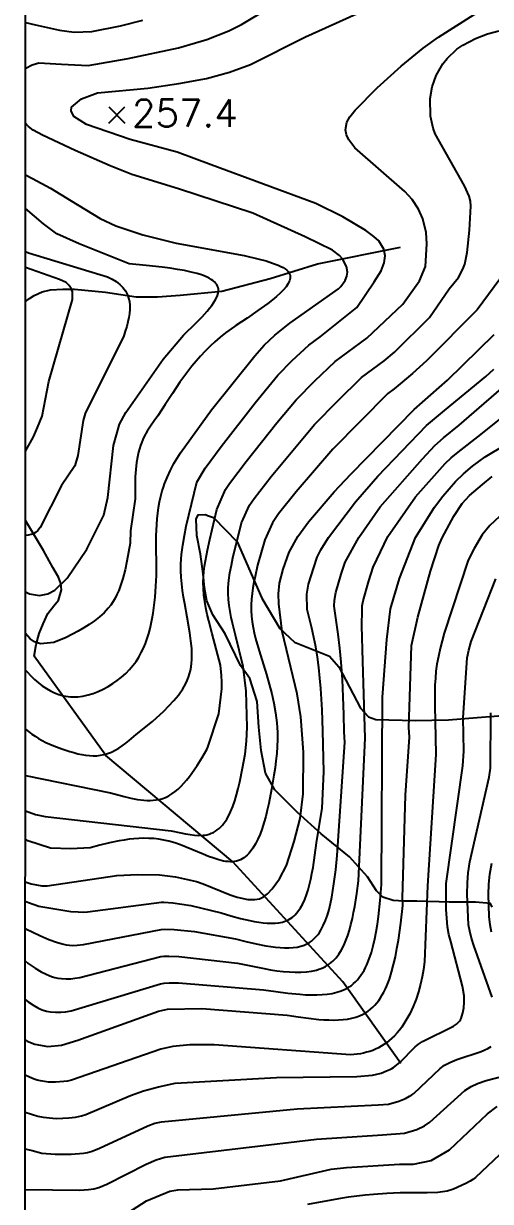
# Model space of a CAD drawing. Extents: x 197794 to 200030, y 561152 to 563931.
# Drawn here: x 197793.8 to 197947, y 563226.1 to 563612.7 of the extents above; entities that cross this region are included whole.
import ezdxf

# ---------------------------------------------------------------- set-up
doc = ezdxf.new("R2010")
doc.units = 0
for name, color, linetype in [('E0022112', 5, 'CONTINUOUS'), ('F0017111', 30, 'CONTINUOUS'), ('F0017114', 7, 'CONTINUOUS'), ('F0027132', 7, 'CONTINUOUS'), ('F0027217', 7, 'CONTINUOUS'), ('G0037213', 32, 'CONTINUOUS'), ('H0017334', 7, 'CONTINUOUS')]:
    doc.layers.add(name, color=color, linetype=linetype)
doc.styles.add('NGSW', font='romans.shx', dxfattribs={"bigfont": 'ngsw.shx'})

# ---------------------------------------------------------------- blocks, each defined once
blk = doc.blocks.new('F0027217')
at = {"layer": 'F0027217'}
for p, q in [((-2.652, 2.652), (2.652, -2.652)), ((-2.652, -2.652), (2.652, 2.652))]:
    blk.add_line(p, q, dxfattribs=at)

msp = doc.modelspace()

# ---------------------------------------------------------------- linework, layer by layer
at = {"layer": 'E0022112', "flags": 128}
for points in [[(197794.422, 563521.436), (197795.747, 563522.492), (197797.309, 563523.475), (197799.911, 563524.668), (197802.649, 563525.308), (197806.667, 563525.493), (197810.49, 563525.529), (197820.66, 563524.511), (197830.764, 563522.977), (197837.745, 563523.01), (197845.137, 563523.574), (197858.88, 563524.836), (197874.737, 563529.027), (197890.285, 563533.79), (197917.459, 563539.335)], [(197917.659, 563271.407), (197898.565, 563298.145), (197862.473, 563337.615), (197820.793, 563372.467), (197797.256, 563405.052), (197797.962, 563408.859), (197798.96, 563412.467), (197800.175, 563415.663), (197801.734, 563419.063), (197803.75, 563421.595), (197805.237, 563423.453), (197806.189, 563426.799), (197806.022, 563428.938), (197805.233, 563430.958), (197803.38, 563434.187), (197800.387, 563439.757), (197794.403, 563449.576)]]:
    msp.add_lwpolyline(points, dxfattribs=at)
at = {"layer": 'F0017111'}
for points, elevation in [([(197794.384, 563381.178), (197794.435, 563381.128), (197795.422, 563380.289), (197796.467, 563379.503), (197797.561, 563378.762), (197798.696, 563378.058), (197801.057, 563376.735), (197803.724, 563375.673), (197806.379, 563374.669), (197809.01, 563373.78), (197810.313, 563373.397), (197811.605, 563373.064), (197812.885, 563372.788), (197814.152, 563372.577), (197815.404, 563372.438), (197816.639, 563372.378), (197817.856, 563372.404), (197819.053, 563372.523), (197820.23, 563372.743), (197821.384, 563373.071), (197822.617, 563373.556), (197823.826, 563374.161), (197825.013, 563374.869), (197826.182, 563375.662), (197827.337, 563376.524), (197828.481, 563377.438), (197830.751, 563379.35), (197836.144, 563383.579), (197839.786, 563386.984), (197841.519, 563388.716), (197843.149, 563390.483), (197844.64, 563392.299), (197845.323, 563393.228), (197845.957, 563394.173), (197846.54, 563395.136), (197847.066, 563396.119), (197847.532, 563397.122), (197847.932, 563398.148), (197848.281, 563399.256), (197848.557, 563400.388), (197848.766, 563401.544), (197848.912, 563402.721), (197849, 563403.918), (197849.034, 563405.133), (197849.021, 563406.364), (197848.964, 563407.611), (197848.738, 563410.142), (197848.397, 563412.713), (197847.52, 563417.921), (197846.686, 563422.268), (197846.307, 563424.441), (197845.975, 563426.614), (197845.706, 563428.786), (197845.514, 563430.957), (197845.415, 563433.127), (197845.426, 563435.296), (197845.507, 563436.859), (197845.645, 563438.422), (197846.058, 563441.546), (197846.601, 563444.669), (197847.208, 563447.791), (197850.7, 563462.2), (197853.34, 563466.76), (197858.62, 563473.88), (197869.77, 563488.2), (197877.23, 563497.3), (197881.95, 563502.14), (197887.41, 563507.12), (197891.1, 563509.83), (197903.12, 563519.52), (197908.85, 563527.92), (197911.19, 563531.59), (197912.19, 563534.14), (197912.46, 563536.43), (197911.98, 563538.63), (197910.35, 563541.34), (197908.76, 563542.84), (197906.14, 563544.8), (197898.55, 563549.31), (197889.72, 563553.69), (197855.401, 563566.389), (197844.206, 563570.534), (197828.803, 563574.639), (197814.474, 563579.529), (197810.343, 563582.188), (197809.393, 563584.034), (197809.508, 563585.262), (197812.801, 563588.014), (197818.06, 563589.974), (197834.612, 563591.53), (197844.7, 563593.006), (197853.782, 563594.679), (197861.413, 563596.701), (197868.226, 563599.283), (197886.346, 563608.406), (197892.86, 563611.334), (197921.216, 563624.249)], 255), ([(197794.38, 563365.918), (197822.306, 563360.168), (197826.806, 563358.957), (197829.02, 563358.444), (197831.194, 563358.042), (197833.311, 563357.788), (197834.345, 563357.728), (197835.359, 563357.718), (197836.353, 563357.764), (197837.324, 563357.871), (197838.271, 563358.041), (197839.191, 563358.281), (197840.339, 563358.698), (197841.443, 563359.229), (197842.506, 563359.869), (197843.532, 563360.608), (197844.524, 563361.439), (197845.483, 563362.355), (197846.414, 563363.348), (197847.318, 563364.41), (197848.199, 563365.533), (197849.06, 563366.711), (197850.733, 563369.196), (197852.36, 563371.804), (197853.964, 563374.474), (197854.319, 563375.245), (197857.828, 563386.132), (197858.843, 563394.344), (197858.84, 563396.555), (197858.764, 563398.763), (197858.434, 563402.148), (197855.64, 563412.375), (197854.566, 563416.626), (197854.074, 563418.752), (197853.634, 563420.878), (197853.266, 563423.004), (197852.987, 563425.131), (197852.814, 563427.259), (197852.765, 563429.388), (197852.827, 563431.134), (197852.972, 563432.881), (197853.189, 563434.628), (197853.466, 563436.375), (197854.151, 563439.871), (197854.931, 563443.367), (197857.25, 563453.25), (197860.02, 563459.79), (197861.38, 563461.77), (197866.85, 563468.94), (197876.96, 563481.64), (197883.23, 563489.19), (197889.37, 563495.46), (197896.05, 563501.84), (197906.48, 563509.46), (197918.23, 563520.62), (197923.72, 563528.31), (197925.67, 563532.96), (197926.16, 563540.46), (197925.96, 563544.14), (197924.86, 563548.64), (197923.45, 563551.77), (197921.34, 563554.95), (197918.95, 563557.54), (197902.53, 563571.96), (197900.58, 563574.5), (197899.74, 563576.14), (197899.41, 563577.79), (197899.89, 563580.31), (197900.82, 563582.05), (197902.62, 563584.31), (197909.85, 563591.62), (197917.67, 563598.77), (197924.92, 563604.68), (197929.98, 563608.25), (197942.83, 563616.47)], 260), ([(197794.377, 563354.335), (197797.667, 563353.065), (197800.838, 563352.431), (197842.233, 563347.788), (197845.39, 563347.056), (197846.94, 563346.74), (197848.457, 563346.484), (197849.929, 563346.31), (197851.344, 563346.236), (197852.693, 563346.283), (197853.338, 563346.358), (197853.963, 563346.472), (197854.705, 563346.667), (197855.415, 563346.922), (197856.092, 563347.235), (197856.737, 563347.605), (197857.353, 563348.028), (197857.94, 563348.504), (197858.499, 563349.03), (197859.03, 563349.604), (197859.536, 563350.225), (197860.018, 563350.89), (197860.475, 563351.598), (197860.911, 563352.346), (197861.717, 563353.957), (197862.447, 563355.707), (197863.107, 563357.581), (197863.708, 563359.563), (197864.256, 563361.638), (197864.762, 563363.791), (197865.679, 563368.266), (197866.527, 563372.864), (197866.976, 563377.192), (197867.176, 563381.76), (197866.822, 563393.59), (197865.833, 563401.689), (197863.322, 563411.949), (197862.367, 563415.849), (197861.935, 563417.799), (197861.555, 563419.748), (197861.246, 563421.698), (197861.026, 563423.647), (197860.912, 563425.595), (197860.921, 563427.543), (197860.998, 563428.774), (197861.124, 563430.004), (197861.495, 563432.465), (197861.98, 563434.925), (197862.522, 563437.385), (197865.27, 563448.78), (197867.93, 563454.65), (197869.42, 563456.78), (197875.07, 563463.99), (197889.24, 563481.08), (197896.78, 563488.79), (197904.7, 563496.56), (197912.11, 563502.04), (197915.48, 563504.89), (197927.02, 563516.23), (197933.47, 563525.68), (197936.51, 563529.34), (197938, 563532.05), (197938.58, 563533.72), (197939.4, 563537.59), (197940.16, 563544.91), (197940.59, 563552.76), (197940.43, 563554.39), (197940.05, 563556.05), (197938.45, 563559.44), (197928.89, 563576.52), (197928.22, 563578.33), (197927.35, 563582.26), (197927.2, 563588.15), (197927.84, 563591.91), (197929.23, 563595.67), (197931.42, 563599.47), (197932.79, 563601.29), (197936.02, 563604.35), (197937.97, 563605.64), (197942.12, 563607.78), (197946.06, 563609.32), (197949.74, 563610.3)], 265), ([(197794.446, 563613.047), (197797.716, 563612.322), (197805.594, 563610.54), (197810.381, 563609.914), (197816.142, 563610.105), (197825.601, 563611.919), (197832.909, 563613.799)], 245), ([(197794.433, 563563.04), (197796.677, 563561.827), (197802.656, 563558.663), (197809.466, 563554.529), (197818.931, 563548.746), (197824.111, 563546.354), (197832.902, 563543.416), (197843.901, 563540.665), (197866.228, 563536.626), (197871.106, 563535.42), (197873.396, 563534.787), (197875.506, 563534.117), (197877.378, 563533.398), (197878.205, 563533.016), (197878.951, 563532.618), (197879.606, 563532.201), (197880.165, 563531.764), (197880.619, 563531.306), (197880.961, 563530.825), (197881.146, 563530.436), (197881.26, 563530.032), (197881.308, 563529.615), (197881.29, 563529.184), (197881.21, 563528.74), (197881.069, 563528.284), (197880.869, 563527.816), (197880.614, 563527.337), (197879.943, 563526.345), (197879.076, 563525.314), (197878.028, 563524.245), (197876.82, 563523.143), (197875.467, 563522.012), (197873.989, 563520.856), (197870.728, 563518.48), (197867.179, 563516.045), (197863.487, 563513.581), (197863.049, 563513.274), (197860.098, 563511.153), (197858.318, 563509.747), (197856.613, 563508.283), (197854.98, 563506.766), (197853.412, 563505.199), (197851.905, 563503.586), (197850.455, 563501.931), (197849.055, 563500.237), (197847.7, 563498.509), (197846.386, 563496.751), (197845.108, 563494.966), (197842.637, 563491.33), (197840.248, 563487.633), (197837.9, 563483.906), (197836.628, 563482.263), (197835.439, 563480.589), (197834.352, 563478.875), (197833.388, 563477.115), (197832.959, 563476.214), (197832.568, 563475.299), (197832.171, 563474.235), (197831.824, 563473.152), (197831.524, 563472.051), (197831.268, 563470.934), (197830.872, 563468.654), (197830.61, 563466.323), (197830.455, 563463.951), (197830.38, 563461.548), (197830.364, 563456.692), (197828.833, 563446.218), (197828.726, 563442.204), (197827.71, 563436.273), (197827.107, 563433.38), (197826.388, 563430.573), (197825.973, 563429.21), (197825.515, 563427.881), (197825.009, 563426.587), (197824.451, 563425.332), (197823.834, 563424.121), (197823.156, 563422.957), (197822.41, 563421.843), (197821.592, 563420.783), (197820.935, 563420.031), (197820.237, 563419.309), (197819.503, 563418.615), (197818.734, 563417.946), (197817.103, 563416.679), (197815.366, 563415.492), (197813.544, 563414.368), (197811.658, 563413.292), (197807.779, 563411.22), (197803.741, 563409.537), (197799.362, 563409.168), (197797.351, 563409.762), (197795.958, 563410.746), (197794.393, 563412.534)], 245), ([(197794.396, 563426.183), (197795.785, 563425.49), (197799.037, 563424.989), (197801.704, 563425.481), (197804.055, 563426.741), (197808.105, 563430.718), (197814.511, 563440.164), (197820.13, 563451.371), (197821.485, 563457.144), (197823.279, 563474.239), (197825.229, 563481.269), (197827.351, 563485.092), (197839.576, 563502.501), (197846.295, 563510.468), (197850.443, 563514.492), (197852.356, 563516.454), (197854.077, 563518.355), (197854.845, 563519.276), (197855.54, 563520.175), (197856.156, 563521.049), (197856.683, 563521.895), (197857.114, 563522.711), (197857.44, 563523.495), (197857.654, 563524.243), (197857.748, 563524.953), (197857.73, 563525.511), (197857.626, 563526.043), (197857.44, 563526.549), (197857.174, 563527.03), (197856.83, 563527.486), (197856.412, 563527.919), (197855.923, 563528.33), (197855.365, 563528.719), (197854.74, 563529.088), (197854.053, 563529.436), (197852.498, 563530.077), (197850.723, 563530.649), (197848.75, 563531.159), (197846.6, 563531.613), (197844.296, 563532.019), (197841.859, 563532.384), (197839.313, 563532.714), (197833.977, 563533.298), (197828.465, 563533.827), (197812.003, 563540.388), (197804.685, 563543.666), (197800.307, 563546.933), (197794.43, 563551.958)], 240), ([(197794.426, 563537.943), (197795.438, 563537.451), (197821.391, 563529.629), (197822.876, 563528.85), (197824.218, 563527.997), (197824.831, 563527.54), (197825.404, 563527.063), (197825.934, 563526.564), (197826.421, 563526.042), (197826.862, 563525.497), (197827.256, 563524.927), (197827.602, 563524.332), (197827.897, 563523.711), (197828.274, 563522.618), (197828.517, 563521.455), (197828.633, 563520.227), (197828.632, 563518.938), (197828.523, 563517.593), (197828.315, 563516.197), (197828.017, 563514.754), (197827.637, 563513.269), (197827.185, 563511.747), (197826.67, 563510.193), (197814.031, 563484.766), (197813.299, 563482.454), (197811.628, 563470.904), (197810.574, 563467.553), (197806.239, 563461.043), (197799.202, 563447.343), (197798.452, 563446.299), (197797.725, 563445.708), (197797.157, 563445.323), (197796.294, 563444.982), (197795.295, 563444.732), (197794.401, 563444.633)], 235), ([(197950.09, 563528.86), (197942.68, 563518.7), (197926.04, 563501.99), (197921.46, 563497.86), (197915.43, 563492.8), (197913.34, 563491.29), (197895.24, 563472.97), (197883.3, 563459.05), (197877.47, 563451.78), (197875.49, 563448.84), (197872.92, 563443.24), (197870.59, 563434.93), (197869.753, 563431.189), (197869.373, 563429.32), (197869.038, 563427.452), (197868.765, 563425.586), (197868.568, 563423.723), (197868.463, 563421.862), (197868.465, 563420.005), (197868.583, 563418.168), (197868.805, 563416.334), (197869.118, 563414.502), (197869.506, 563412.674), (197869.954, 563410.847), (197870.447, 563409.021), (197871.509, 563405.373), (197873.481, 563399.071), (197874.396, 563395.915), (197875.226, 563392.756), (197875.943, 563389.589), (197876.519, 563386.415), (197876.745, 563384.824), (197876.925, 563383.23), (197877.055, 563381.634), (197877.133, 563380.035), (197877.148, 563377.717), (197877.06, 563375.394), (197876.882, 563373.066), (197876.632, 563370.734), (197876.321, 563368.398), (197875.967, 563366.059), (197875.184, 563361.378), (197874.275, 563356.759), (197873.778, 563354.549), (197873.247, 563352.422), (197872.677, 563350.389), (197872.062, 563348.461), (197871.398, 563346.652), (197870.68, 563344.972), (197869.903, 563343.433), (197869.062, 563342.048), (197868.152, 563340.827), (197867.669, 563340.282), (197867.168, 563339.783), (197866.647, 563339.331), (197866.105, 563338.928), (197865.543, 563338.574), (197864.959, 563338.272), (197864.353, 563338.023), (197863.724, 563337.829), (197863.072, 563337.69), (197862.395, 563337.609), (197861.695, 563337.585), (197860.971, 563337.616), (197860.226, 563337.698), (197859.459, 563337.826), (197857.867, 563338.208), (197856.205, 563338.73), (197854.483, 563339.364), (197852.71, 563340.077), (197849.045, 563341.621), (197847.173, 563342.39), (197845.286, 563343.116), (197843.394, 563343.77), (197841.506, 563344.319), (197839.839, 563344.7), (197838.181, 563344.981), (197836.533, 563345.169), (197834.894, 563345.271), (197833.262, 563345.294), (197831.638, 563345.244), (197830.02, 563345.127), (197828.408, 563344.95), (197826.801, 563344.721), (197825.199, 563344.444), (197822.007, 563343.78), (197818.824, 563343.009), (197815.647, 563342.185), (197809.268, 563341.801), (197802.601, 563342.048), (197795.145, 563344.491), (197794.375, 563344.961)], 270), ([(197794.409, 563472.37), (197797.092, 563477.024), (197798.391, 563480.129), (197799.917, 563483.799), (197802.03, 563495.185), (197809.903, 563522.136), (197809.903, 563523.399), (197809.826, 563524.623), (197809.443, 563525.695), (197808.793, 563526.728), (197807.72, 563527.684), (197805.538, 563528.756), (197794.425, 563532.662)], 230), ([(197794.369, 563324.66), (197795.441, 563324.248), (197798.798, 563323.048), (197809.304, 563321.298), (197811.762, 563321.113), (197813.453, 563321.091), (197814.777, 563321.162), (197839.027, 563324.297), (197839.801, 563324.286), (197842.757, 563324.051), (197848.716, 563323.193), (197858.638, 563320.779), (197861.819, 563319.862), (197864.96, 563319.007), (197868.024, 563318.276), (197869.515, 563317.975), (197870.972, 563317.729), (197872.39, 563317.543), (197873.764, 563317.428), (197875.09, 563317.389), (197876.362, 563317.434), (197877.576, 563317.572), (197878.728, 563317.81), (197879.811, 563318.156), (197880.821, 563318.617), (197881.391, 563318.952), (197881.934, 563319.329), (197882.451, 563319.749), (197882.942, 563320.208), (197883.409, 563320.707), (197883.852, 563321.243), (197884.671, 563322.421), (197885.407, 563323.733), (197886.065, 563325.166), (197886.653, 563326.711), (197887.179, 563328.355), (197887.648, 563330.088), (197888.069, 563331.898), (197888.448, 563333.775), (197888.791, 563335.708), (197889.401, 563339.695), (197889.956, 563343.77), (197891.797, 563355.174), (197892.366, 563367.112), (197892.009, 563380.555), (197891.741, 563387.506), (197891.567, 563390.975), (197891.347, 563394.437), (197891.064, 563397.889), (197890.703, 563401.329), (197890.248, 563404.755), (197889.684, 563408.163), (197889.072, 563411.234), (197888.382, 563414.293), (197886.876, 563420.391), (197886.74, 563425.39), (197887.33, 563428.66), (197889.01, 563434.22), (197890.2, 563437.53), (197891.35, 563440.02), (197893.88, 563444.03), (197902.75, 563455.75), (197910.04, 563464.13), (197926.04, 563480.73), (197931.9, 563485.73), (197945.48, 563496.87), (197948.13, 563499.27)], 280), ([(197794.364, 563305.063), (197795.344, 563304.225), (197797.565, 563302.671), (197799.577, 563301.485), (197802.393, 563300.132), (197803.237, 563299.815), (197804.029, 563299.588), (197804.997, 563299.398), (197806.251, 563299.245), (197807.73, 563299.168), (197809.253, 563299.202), (197810.65, 563299.328), (197812.29, 563299.625), (197838.79, 563306.462), (197839.917, 563306.609), (197841.518, 563306.641), (197844.743, 563306.523), (197863.951, 563304.312), (197868.369, 563303.372), (197872.726, 563302.517), (197874.862, 563302.149), (197876.961, 563301.835), (197879.014, 563301.586), (197881.015, 563301.412), (197882.954, 563301.325), (197884.826, 563301.334), (197886.621, 563301.452), (197888.334, 563301.688), (197889.955, 563302.054), (197890.729, 563302.289), (197891.478, 563302.56), (197892.2, 563302.869), (197892.894, 563303.217), (197893.56, 563303.605), (197894.197, 563304.035), (197894.778, 563304.487), (197895.333, 563304.977), (197895.861, 563305.505), (197896.365, 563306.068), (197897.299, 563307.297), (197898.143, 563308.654), (197898.904, 563310.13), (197899.588, 563311.714), (197900.203, 563313.398), (197900.755, 563315.171), (197901.252, 563317.022), (197901.7, 563318.943), (197902.107, 563320.923), (197902.478, 563322.953), (197903.145, 563327.121), (197903.757, 563331.367), (197905.896, 563378.202), (197905.188, 563403.452), (197904.835, 563415.061), (197904.9, 563420.25), (197904.94, 563421.62), (197905.23, 563423.25), (197907.12, 563429.82), (197908.51, 563434.31), (197913.35, 563444.39), (197922.45, 563457.39), (197932.16, 563468.27), (197934.13, 563470.17), (197936.38, 563472.04), (197943.81, 563477.8), (197965.37, 563495.08)], 290), ([(197794.367, 563315.675), (197794.578, 563315.557), (197796.822, 563314.448), (197799.105, 563313.391), (197802.085, 563312.086), (197804.562, 563311.202), (197806.473, 563310.637), (197807.774, 563310.338), (197808.816, 563310.204), (197809.978, 563310.147), (197811.353, 563310.166), (197813.459, 563310.411), (197838.988, 563315.4), (197839.902, 563315.458), (197843.185, 563315.354), (197849.919, 563314.688), (197863.333, 563312.308), (197866.727, 563311.464), (197870.079, 563310.682), (197873.349, 563310.023), (197874.94, 563309.759), (197876.495, 563309.549), (197878.008, 563309.401), (197879.475, 563309.322), (197880.891, 563309.32), (197882.249, 563309.403), (197883.546, 563309.579), (197884.775, 563309.855), (197885.932, 563310.239), (197887.011, 563310.739), (197887.662, 563311.124), (197888.279, 563311.558), (197888.865, 563312.04), (197889.419, 563312.569), (197889.944, 563313.142), (197890.44, 563313.757), (197890.908, 563314.414), (197891.35, 563315.111), (197892.157, 563316.618), (197892.871, 563318.265), (197893.499, 563320.039), (197894.051, 563321.928), (197894.535, 563323.919), (197894.958, 563325.999), (197895.331, 563328.155), (197895.661, 563330.375), (197896.227, 563334.954), (197896.725, 563339.636), (197899.265, 563376.797), (197899.034, 563380.251), (197898.903, 563385.966), (197898.725, 563391.676), (197898.454, 563397.379), (197898.269, 563400.226), (197898.043, 563403.07), (197897.584, 563407.676), (197897.034, 563412.275), (197895.78, 563421.46), (197895.84, 563423.5), (197896.28, 563425.96), (197898.07, 563432.02), (197899.35, 563435.92), (197903.78, 563444.05), (197910.83, 563454.11), (197924.71, 563469.88), (197928.77, 563474.18), (197931.58, 563476.7), (197936.78, 563480.94), (197955.62, 563497.22)], 285), ([(197794.361, 563292.393), (197795.346, 563291.62), (197797.133, 563290.429), (197798.422, 563289.675), (197799.352, 563289.214), (197800.221, 563288.881), (197801.282, 563288.593), (197802.665, 563288.346), (197804.307, 563288.191), (197806.01, 563288.181), (197807.575, 563288.299), (197809.362, 563288.638), (197838.75, 563297.538), (197839.989, 563297.766), (197841.558, 563297.872), (197844.661, 563297.874), (197872.508, 563295.597), (197876.561, 563295.002), (197880.562, 563294.475), (197884.461, 563294.083), (197886.357, 563293.958), (197888.207, 563293.893), (197890.007, 563293.894), (197891.749, 563293.972), (197893.428, 563294.134), (197895.037, 563294.388), (197896.569, 563294.744), (197898.018, 563295.209), (197899.377, 563295.792), (197900.022, 563296.13), (197900.642, 563296.501), (197901.383, 563297.014), (197902.086, 563297.578), (197902.751, 563298.191), (197903.38, 563298.853), (197903.974, 563299.561), (197904.534, 563300.314), (197905.061, 563301.109), (197905.557, 563301.947), (197906.023, 563302.824), (197906.46, 563303.739), (197907.252, 563305.677), (197907.944, 563307.747), (197908.546, 563309.937), (197909.067, 563312.233), (197909.518, 563314.621), (197909.909, 563317.09), (197910.25, 563319.624), (197910.821, 563324.839), (197911.312, 563330.159), (197911.607, 563391.636), (197913.013, 563410.573), (197914.18, 563420.55), (197917.12, 563430.61), (197922.41, 563444.05), (197928.65, 563454.02), (197931.43, 563457.54), (197935.55, 563462.35), (197938.18, 563464.89), (197941.18, 563467.38), (197945.26, 563470.47), (197978.14, 563490.08)], 295), ([(197949.94, 563450.96), (197946.84, 563448.01), (197944.33, 563444.9), (197941.7, 563440.43), (197939.73, 563436.6), (197931.844, 563412.624), (197930.509, 563407.54), (197929.929, 563404.986), (197929.455, 563402.419), (197929.146, 563400.133), (197928.934, 563397.835), (197928.804, 563395.527), (197928.743, 563393.209), (197928.737, 563390.884), (197928.773, 563388.554), (197928.913, 563383.884), (197929.066, 563372.815), (197926.344, 563329.652), (197925.375, 563304.713), (197925.049, 563302.263), (197924.628, 563299.811), (197924.093, 563297.358), (197923.424, 563294.904), (197922.606, 563292.454), (197921.641, 563290.039), (197921.103, 563288.854), (197920.53, 563287.691), (197919.921, 563286.553), (197919.277, 563285.445), (197918.598, 563284.371), (197917.885, 563283.334), (197917.138, 563282.34), (197916.357, 563281.393), (197915.543, 563280.496), (197914.696, 563279.654), (197913.816, 563278.871), (197912.905, 563278.151), (197912.047, 563277.553), (197911.163, 563277.01), (197910.254, 563276.519), (197909.322, 563276.079), (197908.366, 563275.688), (197907.389, 563275.344), (197906.389, 563275.046), (197905.37, 563274.792), (197904.33, 563274.58), (197903.272, 563274.408), (197901.101, 563274.178), (197856.365, 563277.445), (197848.38, 563277.474), (197842.793, 563276.951), (197838.838, 563276.098), (197809.519, 563265.878), (197808.2, 563265.587), (197806.972, 563265.411), (197804.305, 563265.202), (197803.164, 563265.199), (197801.984, 563265.285), (197799.347, 563265.663), (197798.281, 563265.899), (197797.299, 563266.195), (197795.741, 563266.837), (197794.354, 563267.532)], 305), ([(197794.351, 563255.371), (197798.503, 563254.112), (197800.255, 563253.759), (197803.427, 563253.388), (197804.685, 563253.325), (197808.643, 563253.499), (197810.845, 563253.76), (197812.771, 563254.168), (197814.198, 563254.583), (197828.917, 563260.839), (197833.186, 563262.359), (197838.116, 563263.712), (197843.51, 563264.884), (197876.805, 563266.731), (197903.215, 563267.141), (197908.297, 563267.511), (197911.113, 563268.222), (197912.933, 563268.917), (197914.021, 563269.422), (197914.673, 563269.77), (197915.202, 563270.102), (197917.255, 563271.719), (197922.278, 563276.793), (197923.383, 563277.722), (197924.67, 563278.584), (197934.887, 563283.673), (197935.867, 563284.289), (197936.446, 563284.771), (197936.83, 563285.213), (197937.139, 563285.665), (197937.404, 563286.165), (197937.661, 563286.876), (197937.948, 563288.034), (197938.234, 563289.635), (197938.408, 563291.459), (197938.367, 563293.537), (197937.882, 563296.703), (197934.058, 563311.44), (197933.39, 563313.764), (197932.907, 563316.264), (197932.473, 563321.945), (197932.504, 563330.426), (197937.957, 563369.122), (197938.233, 563373.915), (197938.09, 563384.878), (197939.394, 563404.467), (197939.93, 563406.99), (197940.71, 563409.86), (197948.84, 563430.5)], 310), ([(197947.557, 563293.115), (197941.591, 563310.093), (197940.811, 563312.484), (197940.227, 563314.838), (197939.868, 563316.859), (197939.4, 563326.962), (197939.461, 563330.62), (197939.701, 563333.924), (197940.209, 563337.592), (197946.578, 563365.304), (197947.005, 563368.289), (197947.145, 563386.521)], 315), ([(197947.376, 563314.526), (197946.913, 563316.921), (197946.633, 563319.568), (197946.403, 563326.793), (197946.493, 563330.277), (197946.792, 563333.495), (197947.429, 563337.09)], 320), ([(197794.348, 563243.306), (197795.141, 563243.171), (197796.659, 563242.815), (197799.776, 563241.925), (197804.211, 563241.573), (197809.425, 563241.609), (197813.425, 563241.935), (197814.757, 563242.171), (197816.3, 563242.601), (197818.732, 563243.55), (197834.585, 563250.925), (197836.883, 563251.737), (197839.115, 563252.252), (197883.624, 563256.501), (197910.179, 563257.763), (197913.564, 563258.027), (197916.965, 563258.976), (197919.145, 563259.918), (197920.438, 563260.607), (197921.207, 563261.088), (197921.858, 563261.574), (197930.569, 563269.726), (197931.982, 563270.772), (197933.66, 563271.694), (197935.938, 563272.65), (197943.921, 563275.334), (197945.175, 563275.831), (197946.193, 563276.341), (197947.208, 563276.932)], 315), ([(197794.344, 563230.027), (197812.22, 563229.825), (197815.08, 563229.966), (197816.801, 563230.187), (197818.491, 563230.65), (197821.099, 563231.736), (197834.034, 563238.367), (197837.332, 563239.794), (197840.176, 563240.64), (197889.907, 563246.516), (197911.556, 563247.952), (197918.831, 563248.543), (197922.817, 563249.731), (197925.374, 563250.935), (197927.163, 563252.091), (197938.665, 563262.459), (197940.657, 563263.847), (197942.786, 563264.846), (197945.661, 563265.8), (197955.378, 563268.253)], 320), ([(197955.926, 563246.96), (197942.132, 563233.999), (197941.202, 563233.241), (197940.343, 563232.691), (197938.938, 563231.938), (197934.858, 563230.076), (197932.846, 563229.473), (197929.762, 563229.024), (197926.278, 563228.946), (197921.852, 563228.927), (197917.43, 563228.864), (197913.017, 563228.71), (197908.615, 563228.421), (197905.894, 563228.157), (197903.178, 563227.833), (197900.467, 563227.457), (197897.759, 563227.037), (197892.353, 563226.102), (197886.954, 563225.098)], 330)]:
    msp.add_lwpolyline(points, dxfattribs=dict(at, elevation=elevation))
at = {"layer": 'F0017114'}
for points, elevation in [([(197794.442, 563597.917), (197794.573, 563598.046), (197796.622, 563599.196), (197798.799, 563599.804), (197806.264, 563599.424), (197814.953, 563598.979), (197828.126, 563601.263), (197844.598, 563604.788), (197853.95, 563607.473), (197861.195, 563610.319), (197865.301, 563612.39), (197892.256, 563628.578)], 250), ([(197794.389, 563400.486), (197794.95, 563399.875), (197796.166, 563398.628), (197797.403, 563397.452), (197798.663, 563396.356), (197799.95, 563395.351), (197801.265, 563394.447), (197802.612, 563393.653), (197803.995, 563392.981), (197805.414, 563392.439), (197806.875, 563392.038), (197807.621, 563391.893), (197808.379, 563391.788), (197809.172, 563391.721), (197809.977, 563391.696), (197811.611, 563391.766), (197813.271, 563391.99), (197814.944, 563392.358), (197816.616, 563392.861), (197818.277, 563393.49), (197819.914, 563394.237), (197821.515, 563395.093), (197823.067, 563396.047), (197824.559, 563397.092), (197825.977, 563398.218), (197827.31, 563399.416), (197828.545, 563400.678), (197829.673, 563401.994), (197830.693, 563403.361), (197831.613, 563404.775), (197832.437, 563406.234), (197833.173, 563407.735), (197833.825, 563409.275), (197834.4, 563410.852), (197834.904, 563412.462), (197835.343, 563414.103), (197835.722, 563415.771), (197836.047, 563417.465), (197836.326, 563419.182), (197836.562, 563420.918), (197836.934, 563424.438), (197837.212, 563428.002), (197837.441, 563431.589), (197837.326, 563444.522), (197837.544, 563448.305), (197837.688, 563450.187), (197837.873, 563452.059), (197838.112, 563453.915), (197838.42, 563455.752), (197838.81, 563457.567), (197839.296, 563459.356), (197839.671, 563460.51), (197840.086, 563461.652), (197841.016, 563463.909), (197842.04, 563466.141), (197843.11, 563468.36), (197845.3, 563471.76), (197855.5, 563485.89), (197869.68, 563503.64), (197872.77, 563507.17), (197876.3, 563510.46), (197881.22, 563514.32), (197897.13, 563525.6), (197897.94, 563526.39), (197899.33, 563528.4), (197899.86, 563529.75), (197900.06, 563531.08), (197899.77, 563533), (197898.43, 563535.46), (197897.46, 563536.53), (197895.18, 563538.29), (197886.23, 563542.68), (197869.02, 563550.517), (197844.663, 563558.511), (197829.27, 563563.159), (197822.161, 563565.968), (197810.707, 563571.004), (197800.058, 563576.059), (197796.966, 563577.765), (197795.362, 563578.925), (197794.437, 563580.034)], 250), ([(197794.37, 563331.01), (197796.24, 563330.33), (197799.83, 563329.72), (197801.58, 563329.7), (197824.43, 563333.1), (197831.15, 563333.42), (197838.44, 563333.26), (197843.69, 563332.62), (197850.5, 563331.06), (197852.77, 563330.37), (197861.65, 563326.74), (197863.93, 563325.95), (197867.34, 563325.21), (197869.72, 563325.15), (197871.21, 563325.46), (197872.57, 563326.07), (197873.86, 563327.03), (197875.37, 563328.7), (197877.75, 563331.97), (197880.07, 563336.33), (197882.6, 563344.25), (197884.62, 563351.79), (197885.57, 563359.87), (197885.71, 563373.61), (197884.79, 563385.1), (197883.54, 563392.69), (197878.68, 563413.12), (197877.58, 563422.26), (197877.5, 563425.48), (197877.79, 563429.07), (197878.96, 563433.65), (197880.95, 563439.18), (197883.75, 563444.39), (197887.27, 563449.19), (197895.77, 563459.02), (197901.24, 563464.86), (197921.99, 563486.01), (197932.9, 563495.64), (197948.25, 563510.65)], 275), ([(197794.357, 563279.173), (197794.93, 563278.752), (197797.482, 563277.691), (197801.706, 563276.911), (197806.234, 563277.384), (197811.593, 563279.018), (197838.125, 563288.577), (197841.083, 563289.177), (197852.346, 563289.382), (197880.349, 563287.203), (197883.86, 563286.682), (197887.332, 563286.215), (197890.729, 563285.854), (197892.387, 563285.73), (197894.012, 563285.654), (197895.599, 563285.631), (197897.143, 563285.668), (197898.64, 563285.772), (197900.085, 563285.949), (197901.472, 563286.207), (197902.799, 563286.551), (197904.058, 563286.99), (197905.247, 563287.528), (197906.104, 563288.01), (197906.918, 563288.552), (197907.69, 563289.152), (197908.422, 563289.809), (197909.116, 563290.521), (197909.773, 563291.284), (197910.393, 563292.099), (197910.98, 563292.962), (197911.533, 563293.872), (197912.054, 563294.826), (197912.545, 563295.824), (197913.007, 563296.862), (197913.85, 563299.053), (197914.593, 563301.384), (197915.248, 563303.84), (197915.826, 563306.405), (197916.337, 563309.064), (197916.793, 563311.8), (197917.585, 563317.443), (197918.288, 563323.211), (197918.128, 563325.624), (197919.171, 563359.429), (197920.485, 563378.435), (197920.27, 563381.653), (197921.06, 563408.54), (197923.14, 563417.85), (197927.33, 563432.99), (197930.06, 563441.43), (197931.19, 563443.94), (197934.98, 563451.02), (197937.78, 563455.13), (197940.1, 563457.75), (197944.37, 563461.46), (197947.59, 563463.99)], 300), ([(197823.07, 563219.176), (197834.183, 563226.33), (197841.821, 563229.507), (197844.406, 563229.939), (197855.974, 563230.203), (197878.075, 563232.904), (197894.74, 563236.706), (197899.789, 563237.245), (197917.178, 563238.362), (197921.761, 563238.379), (197927.573, 563239.55), (197933.626, 563243.023), (197945.999, 563254.873), (197949.275, 563257.294)], 325)]:
    msp.add_lwpolyline(points, dxfattribs=dict(at, elevation=elevation))
at = {"layer": 'G0037213', "flags": 128}
msp.add_lwpolyline([(197947.53, 563322.66), (197946.99, 563323.9), (197942.15, 563324.33), (197937.52, 563324.31), (197933.44, 563324.34), (197930.22, 563324.42), (197922.9, 563324.61), (197918.55, 563324.69), (197915.09, 563324.87), (197911.67, 563325.97), (197909.6, 563328.08), (197906.67, 563332.68), (197900.77, 563339.19), (197891.44, 563346.74), (197883.68, 563353.75), (197876.22, 563361.19), (197873.23, 563366.63), (197871.72, 563374.12), (197871.01, 563381.71), (197870.47, 563390.24), (197868.07, 563397.7), (197864.97, 563402.01), (197859.93, 563412.41), (197855.93, 563418.6), (197853.91, 563423.19), (197853.12, 563427.55), (197852.71, 563432.1), (197851.83, 563438.54), (197850.65, 563444.65), (197850.4, 563450.05), (197851.06, 563451.49), (197853.48, 563451.53), (197854.21, 563451.25), (197856.1, 563450.54), (197863.88, 563442.57), (197872.01, 563424.06), (197877.93, 563414.19), (197882.7, 563409.64), (197894.2, 563405.11), (197897.31, 563401.56), (197900.72, 563394.93), (197904.41, 563388.03), (197907.03, 563385.14), (197909.45, 563384.3), (197922.32, 563383.96), (197933.21, 563384.14), (197942.7, 563384.95), (197953.78, 563385.81)], dxfattribs=at)
at = {"layer": 'H0017334', "flags": 128}
msp.add_lwpolyline([(197794.53, 563927.44), (200000, 563927.14), (200000, 561152.39), (197793.79, 561152.69)], close=True, dxfattribs=at)

# ---------------------------------------------------------------- block references
at = {"layer": 'F0027217'}
msp.add_blockref('F0027217', (197824.376, 563582.675, 257.382), dxfattribs=at)

# ---------------------------------------------------------------- texts
at = {"layer": 'F0027132', "style": 'NGSW'}
msp.add_text('257.4', height=9, dxfattribs=at).set_placement((197829.376, 563578.775))

doc.saveas('drawing.dxf')
